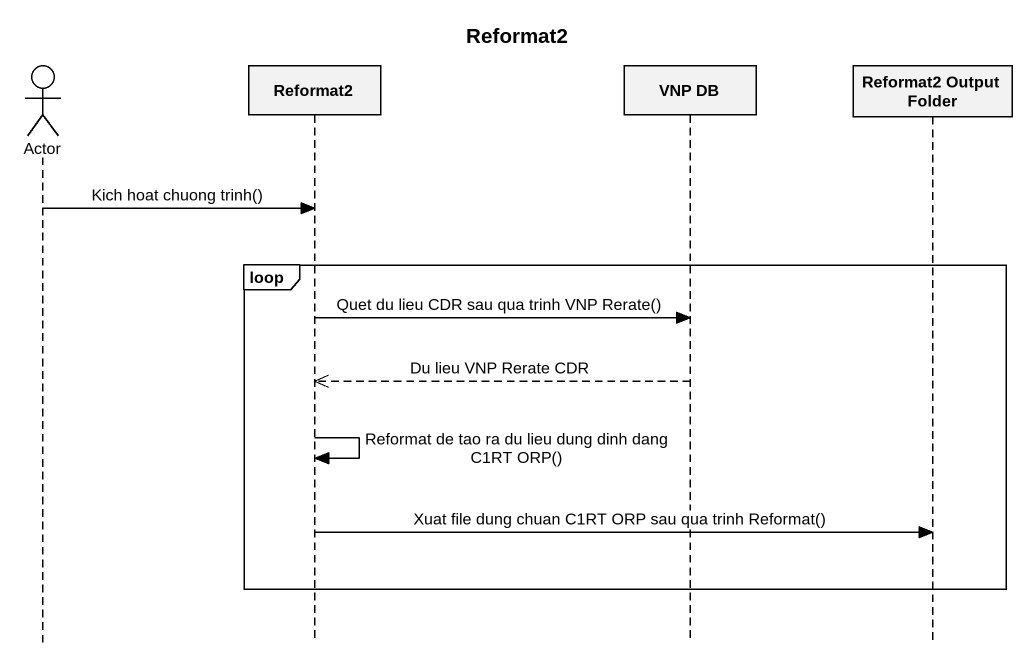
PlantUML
@startuml
title Reformat2
hide footbox
actor "Actor" as Actor_
participant Reformat2
participant "VNP DB" as VNP_DB
participant "Reformat2 Output Folder" as Reformat2_Output_Folder

Actor_ -> Reformat2 : Kich hoat chuong trinh()
loop
  Reformat2 -> VNP_DB : Quet du lieu CDR sau qua trinh VNP Rerate()
  VNP_DB -->> Reformat2 : Du lieu VNP Rerate CDR
  Reformat2 -> Reformat2 : Reformat de tao ra du lieu dung dinh dang C1RT ORP()
  Reformat2 -> Reformat2_Output_Folder : Xuat file dung chuan C1RT ORP sau qua trinh Reformat()
end
@enduml
